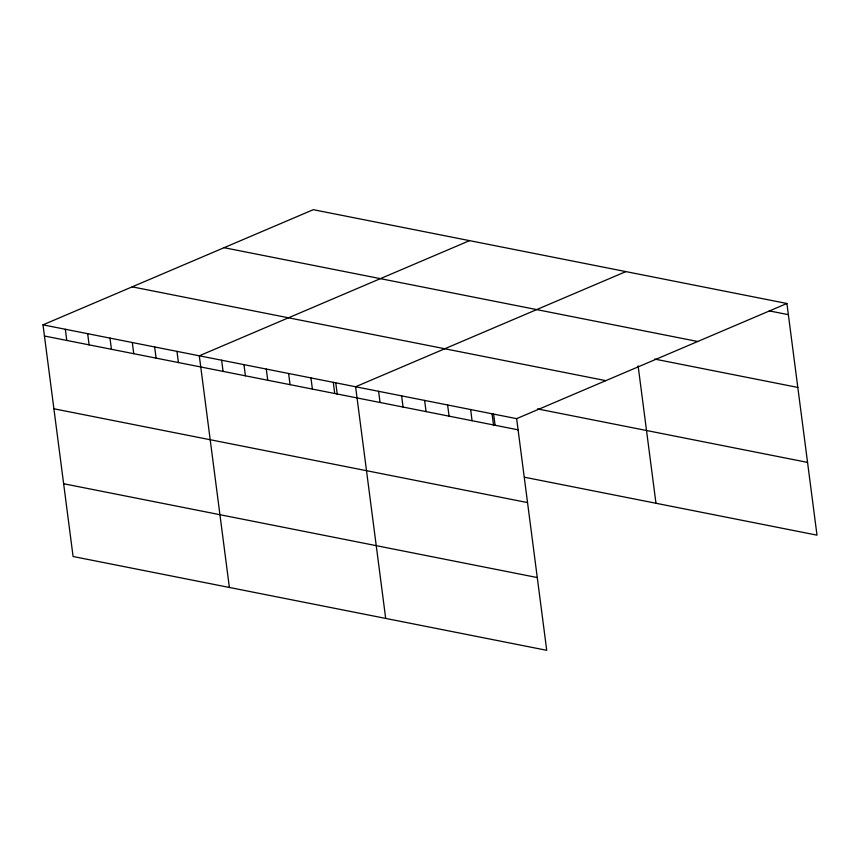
<?xml version="1.0" encoding="UTF-8"?>
<svg xmlns="http://www.w3.org/2000/svg" width="860" height="860" viewBox="0 0 860 860"><rect width="100%" height="100%" fill="white"/><g stroke="black" fill="none" stroke-linecap="round" stroke-linejoin="round"><path stroke-width="1.29" d="M43 324.844L516.634 418.648L546.723 650.311L73.089 556.506L43 324.844L313.276 209.689L786.911 303.494L817 535.156L524.621 477.246M469.581 240.639L199.305 355.803L229.383 587.466M625.876 271.599L355.599 386.753L385.688 618.415M516.634 418.648L786.911 303.494M769.195 310.868L788.362 314.674M224.084 247.691L697.718 341.495M654.675 359.082L797.811 387.43M132.193 286.842L605.827 380.647M537.5 408.909L807.551 462.4M44.451 336.013L518.086 429.828M53.901 408.779L527.535 502.584M63.64 483.739L537.274 577.554M638.12 365.876L655.965 503.261M493.629 414.09L495.081 425.27M492.07 413.832L493.586 425.528M470.624 409.543L472.075 420.712M447.619 404.985L449.07 416.154M424.614 400.427L426.065 411.596M401.609 395.869L403.06 407.038M378.604 391.311L380.055 402.491M335.765 382.883L337.292 394.579M333.271 382.334L334.723 393.504M310.944 377.916L312.395 389.085M288.616 373.487L290.067 384.667M266.288 369.069L267.739 380.238M243.96 364.64L245.412 375.82M221.633 360.222L223.084 371.391M176.966 351.375L178.418 362.554M154.639 346.956L156.09 358.125M132.311 342.527L133.762 353.707M109.983 338.109L111.434 349.278M87.656 333.691L89.107 344.86M65.328 329.262L66.779 340.442"/></g></svg>
